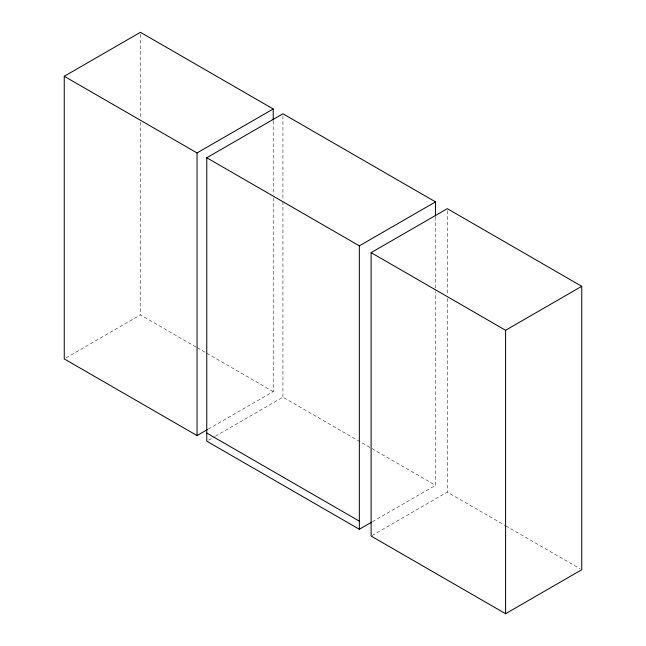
<?xml version="1.0" encoding="UTF-8"?>
<svg xmlns="http://www.w3.org/2000/svg" width="646" height="646" viewBox="0 0 646 646"><rect width="100%" height="100%" fill="white"/><g stroke="black" fill="none" stroke-linecap="round" stroke-linejoin="round"><path stroke-width="0.48" stroke-dasharray="3.23 2.42" d="M65.981 357.9L140.416 314.925L196.336 347.209M208.303 429.073L273.218 391.597L273.218 195.778M208.488 440.176L214.553 436.68M215.417 436.179L282.932 397.201L435.517 485.299L435.517 291.645M372.33 521.774L435.517 485.299M371.975 535.566L447.282 492.09L504.914 525.36M197.208 347.709L205.945 352.756M206.817 353.257L273.218 391.597M505.786 525.868L580.003 568.714M447.282 210.685L447.282 294.398M447.282 298.436L447.282 492.09M435.517 217.008L435.517 290.635M282.932 115.796L282.932 200.518M282.932 201.528L282.932 397.201M273.218 121.085L273.218 194.769M140.416 34.319L140.416 118.097M140.416 122.134L140.416 314.925"/><path stroke-width="0.97" d="M207.439 429.574L197.046 435.574L64.253 358.901L64.253 76.276L140.416 32.3L273.218 108.972L273.218 120.075M64.253 76.276L197.046 152.949L273.218 108.972M371.466 522.275L359.346 529.268L206.76 441.178L206.76 157.753L282.932 113.777L435.517 201.875L435.517 215.998M206.76 157.753L359.346 245.851L435.517 201.875M371.111 252.643L447.282 208.666L581.747 286.307L581.747 569.724L505.584 613.7L371.111 536.067L371.111 252.643L505.584 330.276L581.747 286.307M206.76 433.054L359.346 521.152M505.584 330.276L505.584 613.7M359.346 245.851L359.346 529.268M197.046 152.949L197.046 435.574"/></g></svg>
